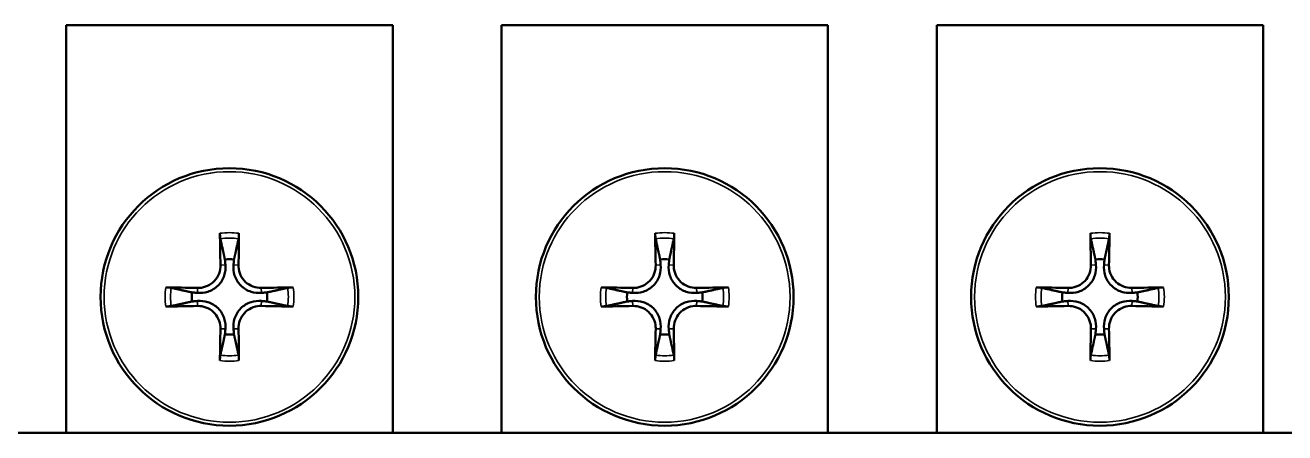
# Model space of a CAD drawing. Header units: millimetres. Extents: x 0 to 25230, y 0 to 17820.
# Drawn here: x 21521.9 to 21869.2, y 15104.5 to 15217 of the extents above; entities that cross this region are included whole.
import ezdxf

# ---------------------------------------------------------------- set-up
doc = ezdxf.new("R2010")
doc.units = ezdxf.units.MM
doc.header["$LTSCALE"] = 30
doc.layers.add('Видимые тонкие (ГОСТ)', color=7, linetype='Continuous', lineweight=35)
doc.layers.add('Видимый контур (ГОСТ)', color=7, linetype='Continuous', lineweight=50)

msp = doc.modelspace()

# ---------------------------------------------------------------- linework, layer by layer
at = {"layer": 'Видимые тонкие (ГОСТ)'}
for p, q in [((21575.7645, 15150.8154), (21577.136, 15150.8722)), ((21580.7421, 15150.8154), (21579.3706, 15150.8722)), ((21695.7645, 15150.8154), (21697.136, 15150.8722)), ((21700.7421, 15150.8154), (21699.3706, 15150.8722)), ((21815.7645, 15150.8154), (21817.136, 15150.8722)), ((21820.7421, 15150.8154), (21819.3706, 15150.8722)), ((21569.4741, 15144.525), (21569.4173, 15143.1535)), ((21587.0325, 15144.525), (21587.0893, 15143.1535)), ((21689.4741, 15144.525), (21689.4173, 15143.1535)), ((21707.0325, 15144.525), (21707.0893, 15143.1535)), ((21809.4741, 15144.525), (21809.4173, 15143.1535)), ((21827.0325, 15144.525), (21827.0893, 15143.1535)), ((21569.4741, 15139.5474), (21569.4173, 15140.9189)), ((21587.0325, 15139.5474), (21587.0893, 15140.9189)), ((21689.4741, 15139.5474), (21689.4173, 15140.9189)), ((21707.0325, 15139.5474), (21707.0893, 15140.9189)), ((21809.4741, 15139.5474), (21809.4173, 15140.9189)), ((21827.0325, 15139.5474), (21827.0893, 15140.9189)), ((21575.7645, 15133.257), (21577.136, 15133.2002)), ((21580.7421, 15133.257), (21579.3706, 15133.2002)), ((21695.7645, 15133.257), (21697.136, 15133.2002)), ((21700.7421, 15133.257), (21699.3706, 15133.2002)), ((21815.7645, 15133.257), (21817.136, 15133.2002)), ((21820.7421, 15133.257), (21819.3706, 15133.2002))]:
    msp.add_line(p, q, dxfattribs=at)
for centre in [(21578.2533, 15142.0362), (21698.2533, 15142.0362), (21818.2533, 15142.0362)]:
    msp.add_circle(centre, 34.57, dxfattribs=at)
for centre, radius, start, end in [((21578.2533, 15142.0362), 17.7496, 81.50596, 98.49404), ((21698.2533, 15142.0362), 17.7496, 81.50596, 98.49404), ((21818.2533, 15142.0362), 17.7496, 81.50596, 98.49404), ((21578.2533, 15142.0362), 16.2387, 81.1091, 98.8909), ((21698.2533, 15142.0362), 16.2387, 81.1091, 98.8909), ((21818.2533, 15142.0362), 16.2387, 81.1091, 98.8909), ((21578.2533, 15142.0362), 17.7496, 171.50596, 188.49404), ((21578.2533, 15142.0362), 16.2387, 171.1091, 188.8909), ((21578.2533, 15142.0362), 16.2387, 351.1091, 8.8909), ((21578.2533, 15142.0362), 17.7496, 351.50596, 8.49404), ((21698.2533, 15142.0362), 17.7496, 171.50596, 188.49404), ((21698.2533, 15142.0362), 16.2387, 171.1091, 188.8909), ((21698.2533, 15142.0362), 16.2387, 351.1091, 8.8909), ((21698.2533, 15142.0362), 17.7496, 351.50596, 8.49404), ((21818.2533, 15142.0362), 17.7496, 171.50596, 188.49404), ((21818.2533, 15142.0362), 16.2387, 171.1091, 188.8909), ((21818.2533, 15142.0362), 16.2387, 351.1091, 8.8909), ((21818.2533, 15142.0362), 17.7496, 351.50596, 8.49404), ((21578.2533, 15142.0362), 17.7496, 261.50596, 278.49404), ((21578.2533, 15142.0362), 16.2387, 261.1091, 278.8909), ((21698.2533, 15142.0362), 17.7496, 261.50596, 278.49404), ((21698.2533, 15142.0362), 16.2387, 261.1091, 278.8909), ((21818.2533, 15142.0362), 17.7496, 261.50596, 278.49404), ((21818.2533, 15142.0362), 16.2387, 261.1091, 278.8909)]:
    msp.add_arc(centre, radius, start, end, dxfattribs=at)
at = {"layer": 'Видимый контур (ГОСТ)'}
for p, q in [((21533.2533, 15217.0362), (21623.2533, 15217.0362)), ((21533.2533, 15104.5362), (21533.2533, 15217.0362)), ((21623.2533, 15217.0362), (21623.2533, 15104.5362)), ((21653.2533, 15217.0362), (21743.2533, 15217.0362)), ((21653.2533, 15104.5362), (21653.2533, 15217.0362)), ((21743.2533, 15217.0362), (21743.2533, 15104.5362)), ((21773.2533, 15217.0362), (21863.2533, 15217.0362)), ((21773.2533, 15104.5362), (21773.2533, 15217.0362)), ((21863.2533, 15217.0362), (21863.2533, 15104.5362)), ((21503.2533, 15104.5362), (21533.2533, 15104.5362)), ((21623.2533, 15104.5362), (21533.2533, 15104.5362)), ((21623.2533, 15104.5362), (21653.2533, 15104.5362)), ((21743.2533, 15104.5362), (21653.2533, 15104.5362)), ((21743.2533, 15104.5362), (21773.2533, 15104.5362)), ((21863.2533, 15104.5362), (21773.2533, 15104.5362)), ((21863.2533, 15104.5362), (21893.2533, 15104.5362))]:
    msp.add_line(p, q, dxfattribs=at)
for centre in [(21578.2533, 15142.0362), (21698.2533, 15142.0362), (21818.2533, 15142.0362)]:
    msp.add_circle(centre, 35.5283, dxfattribs=at)
for centre, start, end in [((21578.2533, 15142.0362), 83.106724, 96.893276), ((21698.2533, 15142.0362), 83.106724, 96.893276), ((21818.2533, 15142.0362), 83.106724, 96.893276), ((21578.2533, 15142.0362), 173.106724, 186.893276), ((21578.2533, 15142.0362), 353.106724, 6.893276), ((21698.2533, 15142.0362), 173.106724, 186.893276), ((21698.2533, 15142.0362), 353.106724, 6.893276), ((21818.2533, 15142.0362), 173.106724, 186.893276), ((21818.2533, 15142.0362), 353.106724, 6.893276), ((21578.2533, 15142.0362), 263.106724, 276.893276), ((21698.2533, 15142.0362), 263.106724, 276.893276), ((21818.2533, 15142.0362), 263.106724, 276.893276)]:
    msp.add_arc(centre, 10.4099, start, end, dxfattribs=at)
for centre, major_axis, start_param, end_param in [((21580.0759, 15142.1118), (1.9115, -46.1108), 4.31998359, 4.51888338), ((21576.4307, 15142.1118), (1.9115, 46.1108), 4.90589458, 5.10479437), ((21700.0759, 15142.1118), (1.9115, -46.1108), 4.31998359, 4.51888338), ((21696.4307, 15142.1118), (1.9115, 46.1108), 4.90589458, 5.10479437), ((21820.0759, 15142.1118), (1.9115, -46.1108), 4.31998359, 4.51888338), ((21816.4307, 15142.1118), (1.9115, 46.1108), 4.90589458, 5.10479437), ((21578.1778, 15140.2136), (-46.1108, 1.9115), 4.90589458, 5.10479437), ((21578.3289, 15140.2136), (-46.1108, -1.9115), 4.31998359, 4.51888338), ((21698.1778, 15140.2136), (-46.1108, 1.9115), 4.90589458, 5.10479437), ((21698.3289, 15140.2136), (-46.1108, -1.9115), 4.31998359, 4.51888338), ((21818.1778, 15140.2136), (-46.1108, 1.9115), 4.90589458, 5.10479437), ((21818.3289, 15140.2136), (-46.1108, -1.9115), 4.31998359, 4.51888338), ((21578.1778, 15143.8588), (46.1108, 1.9115), 4.31998359, 4.51888338), ((21578.3289, 15143.8588), (46.1108, -1.9115), 4.90589458, 5.10479437), ((21698.1778, 15143.8588), (46.1108, 1.9115), 4.31998359, 4.51888338), ((21698.3289, 15143.8588), (46.1108, -1.9115), 4.90589458, 5.10479437), ((21818.1778, 15143.8588), (46.1108, 1.9115), 4.31998359, 4.51888338), ((21818.3289, 15143.8588), (46.1108, -1.9115), 4.90589458, 5.10479437), ((21580.0759, 15141.9607), (-1.9115, -46.1108), 4.90589458, 5.10479437), ((21576.4307, 15141.9607), (-1.9115, 46.1108), 4.31998359, 4.51888338), ((21700.0759, 15141.9607), (-1.9115, -46.1108), 4.90589458, 5.10479437), ((21696.4307, 15141.9607), (-1.9115, 46.1108), 4.31998359, 4.51888338), ((21820.0759, 15141.9607), (-1.9115, -46.1108), 4.90589458, 5.10479437), ((21816.4307, 15141.9607), (-1.9115, 46.1108), 4.31998359, 4.51888338)]:
    msp.add_ellipse(centre, major_axis=major_axis, ratio=0.08715574, start_param=start_param, end_param=end_param, dxfattribs=at)
for points, knots in [([(21575.7436, 15158.0798), (21575.7315, 15158.1359), (21575.7184, 15158.215), (21575.6943, 15158.4006), (21575.6798, 15158.5453), (21575.6588, 15158.8148), (21575.6487, 15158.9872), (21575.6365, 15159.2805), (21575.6323, 15159.4533), (21575.6316, 15159.5898), (21575.6316, 15159.5905), (21575.6316, 15159.5912)], [0.0537677247, 0.0537677247, 0.0537677247, 0.0537677247, 0.0585238557, 0.0585238557, 0.0643561072, 0.0643561072, 0.0702242266, 0.0702242266, 0.0760973831, 0.0760973831, 0.0761265406, 0.0761265406, 0.0761265406, 0.0761265406]), ([(21580.875, 15159.5912), (21580.875, 15159.5905), (21580.875, 15159.5898), (21580.8743, 15159.4533), (21580.8701, 15159.2805), (21580.8579, 15158.9872), (21580.8478, 15158.8148), (21580.8268, 15158.5453), (21580.8123, 15158.4006), (21580.7882, 15158.215), (21580.7751, 15158.1359), (21580.7631, 15158.0798)], [0.0175968524, 0.0175968524, 0.0175968524, 0.0175968524, 0.0176260099, 0.0176260099, 0.0234991663, 0.0234991663, 0.0293672857, 0.0293672857, 0.0351995373, 0.0351995373, 0.0399556683, 0.0399556683, 0.0399556683, 0.0399556683]), ([(21695.7436, 15158.0798), (21695.7315, 15158.1359), (21695.7184, 15158.215), (21695.6943, 15158.4006), (21695.6798, 15158.5453), (21695.6588, 15158.8148), (21695.6487, 15158.9872), (21695.6365, 15159.2805), (21695.6323, 15159.4533), (21695.6316, 15159.5898), (21695.6316, 15159.5905), (21695.6316, 15159.5912)], [0.0537677247, 0.0537677247, 0.0537677247, 0.0537677247, 0.0585238557, 0.0585238557, 0.0643561072, 0.0643561072, 0.0702242266, 0.0702242266, 0.0760973831, 0.0760973831, 0.0761265406, 0.0761265406, 0.0761265406, 0.0761265406]), ([(21700.875, 15159.5912), (21700.875, 15159.5905), (21700.875, 15159.5898), (21700.8743, 15159.4533), (21700.8701, 15159.2805), (21700.8579, 15158.9872), (21700.8478, 15158.8148), (21700.8268, 15158.5453), (21700.8123, 15158.4006), (21700.7882, 15158.215), (21700.7751, 15158.1359), (21700.7631, 15158.0798)], [0.0175968524, 0.0175968524, 0.0175968524, 0.0175968524, 0.0176260099, 0.0176260099, 0.0234991663, 0.0234991663, 0.0293672857, 0.0293672857, 0.0351995373, 0.0351995373, 0.0399556683, 0.0399556683, 0.0399556683, 0.0399556683]), ([(21815.7436, 15158.0798), (21815.7315, 15158.1359), (21815.7184, 15158.215), (21815.6943, 15158.4006), (21815.6798, 15158.5453), (21815.6588, 15158.8148), (21815.6487, 15158.9872), (21815.6365, 15159.2805), (21815.6323, 15159.4533), (21815.6316, 15159.5898), (21815.6316, 15159.5905), (21815.6316, 15159.5912)], [0.0537677247, 0.0537677247, 0.0537677247, 0.0537677247, 0.0585238557, 0.0585238557, 0.0643561072, 0.0643561072, 0.0702242266, 0.0702242266, 0.0760973831, 0.0760973831, 0.0761265406, 0.0761265406, 0.0761265406, 0.0761265406]), ([(21820.875, 15159.5912), (21820.875, 15159.5905), (21820.875, 15159.5898), (21820.8743, 15159.4533), (21820.8701, 15159.2805), (21820.8579, 15158.9872), (21820.8478, 15158.8148), (21820.8268, 15158.5453), (21820.8123, 15158.4006), (21820.7882, 15158.215), (21820.7751, 15158.1359), (21820.7631, 15158.0798)], [0.0175968524, 0.0175968524, 0.0175968524, 0.0175968524, 0.0176260099, 0.0176260099, 0.0234991663, 0.0234991663, 0.0293672857, 0.0293672857, 0.0351995373, 0.0351995373, 0.0399556683, 0.0399556683, 0.0399556683, 0.0399556683]), ([(21577.136, 15150.8722), (21577.2188, 15149.9338), (21577.1193, 15148.9338), (21576.6552, 15147.4753), (21576.4326, 15146.9754), (21575.8685, 15146.0294), (21575.5266, 15145.5825), (21574.707, 15144.7629), (21574.2601, 15144.421), (21573.3141, 15143.8569), (21572.8143, 15143.6343), (21571.3557, 15143.1703), (21570.3557, 15143.0708), (21569.4173, 15143.1535)], [0.446186946, 0.446186946, 0.446186946, 0.446186946, 0.488401417, 0.488401417, 0.511582882, 0.511582882, 0.534764347, 0.534764347, 0.557945812, 0.557945812, 0.581127277, 0.581127277, 0.623341748, 0.623341748, 0.623341748, 0.623341748]), ([(21575.7645, 15150.8154), (21575.7827, 15150.0683), (21575.6574, 15149.2609), (21575.0931, 15147.7559), (21574.6539, 15147.0583), (21573.623, 15145.9416), (21572.9649, 15145.4489), (21571.5134, 15144.7661), (21570.7199, 15144.5758), (21569.8099, 15144.5238), (21569.6427, 15144.5209), (21569.4741, 15144.525)], [0, 0, 0, 0, 0.030457985, 0.030457985, 0.06091597, 0.06091597, 0.091255302, 0.091255302, 0.121594635, 0.121594635, 0.12829742, 0.12829742, 0.12829742, 0.12829742]), ([(21587.0893, 15143.1535), (21586.1509, 15143.0708), (21585.1509, 15143.1703), (21583.6924, 15143.6343), (21583.1925, 15143.8569), (21582.2465, 15144.421), (21581.7996, 15144.7629), (21580.98, 15145.5825), (21580.6381, 15146.0294), (21580.074, 15146.9754), (21579.8514, 15147.4753), (21579.3874, 15148.9338), (21579.2879, 15149.9338), (21579.3706, 15150.8722)], [0.446186946, 0.446186946, 0.446186946, 0.446186946, 0.488401417, 0.488401417, 0.511582882, 0.511582882, 0.534764347, 0.534764347, 0.557945812, 0.557945812, 0.581127277, 0.581127277, 0.623341748, 0.623341748, 0.623341748, 0.623341748]), ([(21587.0325, 15144.525), (21586.2854, 15144.5068), (21585.478, 15144.6321), (21583.973, 15145.1965), (21583.2754, 15145.6356), (21582.1587, 15146.6666), (21581.666, 15147.3246), (21580.9832, 15148.7761), (21580.7929, 15149.5696), (21580.7409, 15150.4796), (21580.738, 15150.6468), (21580.7421, 15150.8154)], [0, 0, 0, 0, 0.030457985, 0.030457985, 0.06091597, 0.06091597, 0.091255302, 0.091255302, 0.121594635, 0.121594635, 0.12829742, 0.12829742, 0.12829742, 0.12829742]), ([(21697.136, 15150.8722), (21697.2188, 15149.9338), (21697.1193, 15148.9338), (21696.6552, 15147.4753), (21696.4326, 15146.9754), (21695.8685, 15146.0294), (21695.5266, 15145.5825), (21694.707, 15144.7629), (21694.2601, 15144.421), (21693.3141, 15143.8569), (21692.8143, 15143.6343), (21691.3557, 15143.1703), (21690.3557, 15143.0708), (21689.4173, 15143.1535)], [0.446186946, 0.446186946, 0.446186946, 0.446186946, 0.488401417, 0.488401417, 0.511582882, 0.511582882, 0.534764347, 0.534764347, 0.557945812, 0.557945812, 0.581127277, 0.581127277, 0.623341748, 0.623341748, 0.623341748, 0.623341748]), ([(21695.7645, 15150.8154), (21695.7827, 15150.0683), (21695.6574, 15149.2609), (21695.0931, 15147.7559), (21694.6539, 15147.0583), (21693.623, 15145.9416), (21692.9649, 15145.4489), (21691.5134, 15144.7661), (21690.7199, 15144.5758), (21689.8099, 15144.5238), (21689.6427, 15144.5209), (21689.4741, 15144.525)], [0, 0, 0, 0, 0.030457985, 0.030457985, 0.06091597, 0.06091597, 0.091255302, 0.091255302, 0.121594635, 0.121594635, 0.12829742, 0.12829742, 0.12829742, 0.12829742]), ([(21707.0893, 15143.1535), (21706.1509, 15143.0708), (21705.1509, 15143.1703), (21703.6924, 15143.6343), (21703.1925, 15143.8569), (21702.2465, 15144.421), (21701.7996, 15144.7629), (21700.98, 15145.5825), (21700.6381, 15146.0294), (21700.074, 15146.9754), (21699.8514, 15147.4753), (21699.3874, 15148.9338), (21699.2879, 15149.9338), (21699.3706, 15150.8722)], [0.446186946, 0.446186946, 0.446186946, 0.446186946, 0.488401417, 0.488401417, 0.511582882, 0.511582882, 0.534764347, 0.534764347, 0.557945812, 0.557945812, 0.581127277, 0.581127277, 0.623341748, 0.623341748, 0.623341748, 0.623341748]), ([(21707.0325, 15144.525), (21706.2854, 15144.5068), (21705.478, 15144.6321), (21703.973, 15145.1965), (21703.2754, 15145.6356), (21702.1587, 15146.6666), (21701.666, 15147.3246), (21700.9832, 15148.7761), (21700.7929, 15149.5696), (21700.7409, 15150.4796), (21700.738, 15150.6468), (21700.7421, 15150.8154)], [0, 0, 0, 0, 0.030457985, 0.030457985, 0.06091597, 0.06091597, 0.091255302, 0.091255302, 0.121594635, 0.121594635, 0.12829742, 0.12829742, 0.12829742, 0.12829742]), ([(21817.136, 15150.8722), (21817.2188, 15149.9338), (21817.1193, 15148.9338), (21816.6552, 15147.4753), (21816.4326, 15146.9754), (21815.8685, 15146.0294), (21815.5266, 15145.5825), (21814.707, 15144.7629), (21814.2601, 15144.421), (21813.3141, 15143.8569), (21812.8143, 15143.6343), (21811.3557, 15143.1703), (21810.3557, 15143.0708), (21809.4173, 15143.1535)], [0.446186946, 0.446186946, 0.446186946, 0.446186946, 0.488401417, 0.488401417, 0.511582882, 0.511582882, 0.534764347, 0.534764347, 0.557945812, 0.557945812, 0.581127277, 0.581127277, 0.623341748, 0.623341748, 0.623341748, 0.623341748]), ([(21815.7645, 15150.8154), (21815.7827, 15150.0683), (21815.6574, 15149.2609), (21815.0931, 15147.7559), (21814.6539, 15147.0583), (21813.623, 15145.9416), (21812.9649, 15145.4489), (21811.5134, 15144.7661), (21810.7199, 15144.5758), (21809.8099, 15144.5238), (21809.6427, 15144.5209), (21809.4741, 15144.525)], [0, 0, 0, 0, 0.030457985, 0.030457985, 0.06091597, 0.06091597, 0.091255302, 0.091255302, 0.121594635, 0.121594635, 0.12829742, 0.12829742, 0.12829742, 0.12829742]), ([(21827.0893, 15143.1535), (21826.1509, 15143.0708), (21825.1509, 15143.1703), (21823.6924, 15143.6343), (21823.1925, 15143.8569), (21822.2465, 15144.421), (21821.7996, 15144.7629), (21820.98, 15145.5825), (21820.6381, 15146.0294), (21820.074, 15146.9754), (21819.8514, 15147.4753), (21819.3874, 15148.9338), (21819.2879, 15149.9338), (21819.3706, 15150.8722)], [0.446186946, 0.446186946, 0.446186946, 0.446186946, 0.488401417, 0.488401417, 0.511582882, 0.511582882, 0.534764347, 0.534764347, 0.557945812, 0.557945812, 0.581127277, 0.581127277, 0.623341748, 0.623341748, 0.623341748, 0.623341748]), ([(21827.0325, 15144.525), (21826.2854, 15144.5068), (21825.478, 15144.6321), (21823.973, 15145.1965), (21823.2754, 15145.6356), (21822.1587, 15146.6666), (21821.666, 15147.3246), (21820.9832, 15148.7761), (21820.7929, 15149.5696), (21820.7409, 15150.4796), (21820.738, 15150.6468), (21820.7421, 15150.8154)], [0, 0, 0, 0, 0.030457985, 0.030457985, 0.06091597, 0.06091597, 0.091255302, 0.091255302, 0.121594635, 0.121594635, 0.12829742, 0.12829742, 0.12829742, 0.12829742]), ([(21560.6984, 15144.6579), (21560.699, 15144.6579), (21560.6997, 15144.6579), (21560.8362, 15144.6572), (21561.009, 15144.653), (21561.3023, 15144.6408), (21561.4747, 15144.6307), (21561.7442, 15144.6097), (21561.889, 15144.5952), (21562.0745, 15144.5711), (21562.1536, 15144.558), (21562.2097, 15144.546)], [0.0175968524, 0.0175968524, 0.0175968524, 0.0175968524, 0.0176260099, 0.0176260099, 0.0234991663, 0.0234991663, 0.0293672857, 0.0293672857, 0.0351995373, 0.0351995373, 0.0399556683, 0.0399556683, 0.0399556683, 0.0399556683]), ([(21594.2969, 15144.546), (21594.353, 15144.558), (21594.4321, 15144.5711), (21594.6176, 15144.5952), (21594.7624, 15144.6097), (21595.0319, 15144.6307), (21595.2043, 15144.6408), (21595.4976, 15144.653), (21595.6704, 15144.6572), (21595.8069, 15144.6579), (21595.8076, 15144.6579), (21595.8083, 15144.6579)], [0.0537677247, 0.0537677247, 0.0537677247, 0.0537677247, 0.0585238557, 0.0585238557, 0.0643561072, 0.0643561072, 0.0702242266, 0.0702242266, 0.0760973831, 0.0760973831, 0.0761265406, 0.0761265406, 0.0761265406, 0.0761265406]), ([(21680.6984, 15144.6579), (21680.699, 15144.6579), (21680.6997, 15144.6579), (21680.8362, 15144.6572), (21681.009, 15144.653), (21681.3023, 15144.6408), (21681.4747, 15144.6307), (21681.7442, 15144.6097), (21681.889, 15144.5952), (21682.0745, 15144.5711), (21682.1536, 15144.558), (21682.2097, 15144.546)], [0.0175968524, 0.0175968524, 0.0175968524, 0.0175968524, 0.0176260099, 0.0176260099, 0.0234991663, 0.0234991663, 0.0293672857, 0.0293672857, 0.0351995373, 0.0351995373, 0.0399556683, 0.0399556683, 0.0399556683, 0.0399556683]), ([(21714.2969, 15144.546), (21714.353, 15144.558), (21714.4321, 15144.5711), (21714.6176, 15144.5952), (21714.7624, 15144.6097), (21715.0319, 15144.6307), (21715.2043, 15144.6408), (21715.4976, 15144.653), (21715.6704, 15144.6572), (21715.8069, 15144.6579), (21715.8076, 15144.6579), (21715.8083, 15144.6579)], [0.0537677247, 0.0537677247, 0.0537677247, 0.0537677247, 0.0585238557, 0.0585238557, 0.0643561072, 0.0643561072, 0.0702242266, 0.0702242266, 0.0760973831, 0.0760973831, 0.0761265406, 0.0761265406, 0.0761265406, 0.0761265406]), ([(21800.6984, 15144.6579), (21800.699, 15144.6579), (21800.6997, 15144.6579), (21800.8362, 15144.6572), (21801.009, 15144.653), (21801.3023, 15144.6408), (21801.4747, 15144.6307), (21801.7442, 15144.6097), (21801.889, 15144.5952), (21802.0745, 15144.5711), (21802.1536, 15144.558), (21802.2097, 15144.546)], [0.0175968524, 0.0175968524, 0.0175968524, 0.0175968524, 0.0176260099, 0.0176260099, 0.0234991663, 0.0234991663, 0.0293672857, 0.0293672857, 0.0351995373, 0.0351995373, 0.0399556683, 0.0399556683, 0.0399556683, 0.0399556683]), ([(21834.2969, 15144.546), (21834.353, 15144.558), (21834.4321, 15144.5711), (21834.6176, 15144.5952), (21834.7624, 15144.6097), (21835.0319, 15144.6307), (21835.2043, 15144.6408), (21835.4976, 15144.653), (21835.6704, 15144.6572), (21835.8069, 15144.6579), (21835.8076, 15144.6579), (21835.8083, 15144.6579)], [0.0537677247, 0.0537677247, 0.0537677247, 0.0537677247, 0.0585238557, 0.0585238557, 0.0643561072, 0.0643561072, 0.0702242266, 0.0702242266, 0.0760973831, 0.0760973831, 0.0761265406, 0.0761265406, 0.0761265406, 0.0761265406]), ([(21562.2097, 15139.5265), (21562.1536, 15139.5144), (21562.0745, 15139.5013), (21561.889, 15139.4772), (21561.7442, 15139.4627), (21561.4747, 15139.4417), (21561.3023, 15139.4316), (21561.009, 15139.4194), (21560.8362, 15139.4152), (21560.6997, 15139.4145), (21560.699, 15139.4145), (21560.6984, 15139.4145)], [0.0537677247, 0.0537677247, 0.0537677247, 0.0537677247, 0.0585238557, 0.0585238557, 0.0643561072, 0.0643561072, 0.0702242266, 0.0702242266, 0.0760973831, 0.0760973831, 0.0761265406, 0.0761265406, 0.0761265406, 0.0761265406]), ([(21569.4173, 15140.9189), (21570.3557, 15141.0017), (21571.3557, 15140.9022), (21572.8143, 15140.4381), (21573.3141, 15140.2155), (21574.2601, 15139.6514), (21574.707, 15139.3095), (21575.5266, 15138.4899), (21575.8685, 15138.043), (21576.4326, 15137.097), (21576.6552, 15136.5972), (21577.1193, 15135.1386), (21577.2188, 15134.1386), (21577.136, 15133.2002)], [0.446186946, 0.446186946, 0.446186946, 0.446186946, 0.488401417, 0.488401417, 0.511582882, 0.511582882, 0.534764347, 0.534764347, 0.557945812, 0.557945812, 0.581127277, 0.581127277, 0.623341748, 0.623341748, 0.623341748, 0.623341748]), ([(21569.4741, 15139.5474), (21570.2212, 15139.5656), (21571.0287, 15139.4403), (21572.5337, 15138.876), (21573.2312, 15138.4368), (21574.3479, 15137.4059), (21574.8406, 15136.7478), (21575.5234, 15135.2963), (21575.7137, 15134.5029), (21575.7657, 15133.5928), (21575.7686, 15133.4256), (21575.7645, 15133.257)], [0, 0, 0, 0, 0.030457985, 0.030457985, 0.06091597, 0.06091597, 0.091255302, 0.091255302, 0.121594635, 0.121594635, 0.12829742, 0.12829742, 0.12829742, 0.12829742]), ([(21579.3706, 15133.2002), (21579.2879, 15134.1386), (21579.3874, 15135.1386), (21579.8514, 15136.5972), (21580.074, 15137.097), (21580.6381, 15138.043), (21580.98, 15138.4899), (21581.7996, 15139.3095), (21582.2465, 15139.6514), (21583.1925, 15140.2155), (21583.6924, 15140.4381), (21585.1509, 15140.9022), (21586.1509, 15141.0017), (21587.0893, 15140.9189)], [0.446186946, 0.446186946, 0.446186946, 0.446186946, 0.488401417, 0.488401417, 0.511582882, 0.511582882, 0.534764347, 0.534764347, 0.557945812, 0.557945812, 0.581127277, 0.581127277, 0.623341748, 0.623341748, 0.623341748, 0.623341748]), ([(21580.7421, 15133.257), (21580.7239, 15134.0041), (21580.8492, 15134.8116), (21581.4136, 15136.3166), (21581.8527, 15137.0141), (21582.8837, 15138.1308), (21583.5417, 15138.6235), (21584.9932, 15139.3063), (21585.7867, 15139.4966), (21586.6967, 15139.5486), (21586.8639, 15139.5515), (21587.0325, 15139.5474)], [0, 0, 0, 0, 0.030457985, 0.030457985, 0.06091597, 0.06091597, 0.091255302, 0.091255302, 0.121594635, 0.121594635, 0.12829742, 0.12829742, 0.12829742, 0.12829742]), ([(21595.8083, 15139.4145), (21595.8076, 15139.4145), (21595.8069, 15139.4145), (21595.6704, 15139.4152), (21595.4976, 15139.4194), (21595.2043, 15139.4316), (21595.0319, 15139.4417), (21594.7624, 15139.4627), (21594.6176, 15139.4772), (21594.4321, 15139.5013), (21594.353, 15139.5144), (21594.2969, 15139.5265)], [0.0175968524, 0.0175968524, 0.0175968524, 0.0175968524, 0.0176260099, 0.0176260099, 0.0234991663, 0.0234991663, 0.0293672857, 0.0293672857, 0.0351995373, 0.0351995373, 0.0399556683, 0.0399556683, 0.0399556683, 0.0399556683]), ([(21682.2097, 15139.5265), (21682.1536, 15139.5144), (21682.0745, 15139.5013), (21681.889, 15139.4772), (21681.7442, 15139.4627), (21681.4747, 15139.4417), (21681.3023, 15139.4316), (21681.009, 15139.4194), (21680.8362, 15139.4152), (21680.6997, 15139.4145), (21680.699, 15139.4145), (21680.6984, 15139.4145)], [0.0537677247, 0.0537677247, 0.0537677247, 0.0537677247, 0.0585238557, 0.0585238557, 0.0643561072, 0.0643561072, 0.0702242266, 0.0702242266, 0.0760973831, 0.0760973831, 0.0761265406, 0.0761265406, 0.0761265406, 0.0761265406]), ([(21689.4173, 15140.9189), (21690.3557, 15141.0017), (21691.3557, 15140.9022), (21692.8143, 15140.4381), (21693.3141, 15140.2155), (21694.2601, 15139.6514), (21694.707, 15139.3095), (21695.5266, 15138.4899), (21695.8685, 15138.043), (21696.4326, 15137.097), (21696.6552, 15136.5972), (21697.1193, 15135.1386), (21697.2188, 15134.1386), (21697.136, 15133.2002)], [0.446186946, 0.446186946, 0.446186946, 0.446186946, 0.488401417, 0.488401417, 0.511582882, 0.511582882, 0.534764347, 0.534764347, 0.557945812, 0.557945812, 0.581127277, 0.581127277, 0.623341748, 0.623341748, 0.623341748, 0.623341748]), ([(21689.4741, 15139.5474), (21690.2212, 15139.5656), (21691.0287, 15139.4403), (21692.5337, 15138.876), (21693.2312, 15138.4368), (21694.3479, 15137.4059), (21694.8406, 15136.7478), (21695.5234, 15135.2963), (21695.7137, 15134.5029), (21695.7657, 15133.5928), (21695.7686, 15133.4256), (21695.7645, 15133.257)], [0, 0, 0, 0, 0.030457985, 0.030457985, 0.06091597, 0.06091597, 0.091255302, 0.091255302, 0.121594635, 0.121594635, 0.12829742, 0.12829742, 0.12829742, 0.12829742]), ([(21699.3706, 15133.2002), (21699.2879, 15134.1386), (21699.3874, 15135.1386), (21699.8514, 15136.5972), (21700.074, 15137.097), (21700.6381, 15138.043), (21700.98, 15138.4899), (21701.7996, 15139.3095), (21702.2465, 15139.6514), (21703.1925, 15140.2155), (21703.6924, 15140.4381), (21705.1509, 15140.9022), (21706.1509, 15141.0017), (21707.0893, 15140.9189)], [0.446186946, 0.446186946, 0.446186946, 0.446186946, 0.488401417, 0.488401417, 0.511582882, 0.511582882, 0.534764347, 0.534764347, 0.557945812, 0.557945812, 0.581127277, 0.581127277, 0.623341748, 0.623341748, 0.623341748, 0.623341748]), ([(21700.7421, 15133.257), (21700.7239, 15134.0041), (21700.8492, 15134.8116), (21701.4136, 15136.3166), (21701.8527, 15137.0141), (21702.8837, 15138.1308), (21703.5417, 15138.6235), (21704.9932, 15139.3063), (21705.7867, 15139.4966), (21706.6967, 15139.5486), (21706.8639, 15139.5515), (21707.0325, 15139.5474)], [0, 0, 0, 0, 0.030457985, 0.030457985, 0.06091597, 0.06091597, 0.091255302, 0.091255302, 0.121594635, 0.121594635, 0.12829742, 0.12829742, 0.12829742, 0.12829742]), ([(21715.8083, 15139.4145), (21715.8076, 15139.4145), (21715.8069, 15139.4145), (21715.6704, 15139.4152), (21715.4976, 15139.4194), (21715.2043, 15139.4316), (21715.0319, 15139.4417), (21714.7624, 15139.4627), (21714.6176, 15139.4772), (21714.4321, 15139.5013), (21714.353, 15139.5144), (21714.2969, 15139.5265)], [0.0175968524, 0.0175968524, 0.0175968524, 0.0175968524, 0.0176260099, 0.0176260099, 0.0234991663, 0.0234991663, 0.0293672857, 0.0293672857, 0.0351995373, 0.0351995373, 0.0399556683, 0.0399556683, 0.0399556683, 0.0399556683]), ([(21802.2097, 15139.5265), (21802.1536, 15139.5144), (21802.0745, 15139.5013), (21801.889, 15139.4772), (21801.7442, 15139.4627), (21801.4747, 15139.4417), (21801.3023, 15139.4316), (21801.009, 15139.4194), (21800.8362, 15139.4152), (21800.6997, 15139.4145), (21800.699, 15139.4145), (21800.6984, 15139.4145)], [0.0537677247, 0.0537677247, 0.0537677247, 0.0537677247, 0.0585238557, 0.0585238557, 0.0643561072, 0.0643561072, 0.0702242266, 0.0702242266, 0.0760973831, 0.0760973831, 0.0761265406, 0.0761265406, 0.0761265406, 0.0761265406]), ([(21809.4173, 15140.9189), (21810.3557, 15141.0017), (21811.3557, 15140.9022), (21812.8143, 15140.4381), (21813.3141, 15140.2155), (21814.2601, 15139.6514), (21814.707, 15139.3095), (21815.5266, 15138.4899), (21815.8685, 15138.043), (21816.4326, 15137.097), (21816.6552, 15136.5972), (21817.1193, 15135.1386), (21817.2188, 15134.1386), (21817.136, 15133.2002)], [0.446186946, 0.446186946, 0.446186946, 0.446186946, 0.488401417, 0.488401417, 0.511582882, 0.511582882, 0.534764347, 0.534764347, 0.557945812, 0.557945812, 0.581127277, 0.581127277, 0.623341748, 0.623341748, 0.623341748, 0.623341748]), ([(21809.4741, 15139.5474), (21810.2212, 15139.5656), (21811.0287, 15139.4403), (21812.5337, 15138.876), (21813.2312, 15138.4368), (21814.3479, 15137.4059), (21814.8406, 15136.7478), (21815.5234, 15135.2963), (21815.7137, 15134.5029), (21815.7657, 15133.5928), (21815.7686, 15133.4256), (21815.7645, 15133.257)], [0, 0, 0, 0, 0.030457985, 0.030457985, 0.06091597, 0.06091597, 0.091255302, 0.091255302, 0.121594635, 0.121594635, 0.12829742, 0.12829742, 0.12829742, 0.12829742]), ([(21819.3706, 15133.2002), (21819.2879, 15134.1386), (21819.3874, 15135.1386), (21819.8514, 15136.5972), (21820.074, 15137.097), (21820.6381, 15138.043), (21820.98, 15138.4899), (21821.7996, 15139.3095), (21822.2465, 15139.6514), (21823.1925, 15140.2155), (21823.6924, 15140.4381), (21825.1509, 15140.9022), (21826.1509, 15141.0017), (21827.0893, 15140.9189)], [0.446186946, 0.446186946, 0.446186946, 0.446186946, 0.488401417, 0.488401417, 0.511582882, 0.511582882, 0.534764347, 0.534764347, 0.557945812, 0.557945812, 0.581127277, 0.581127277, 0.623341748, 0.623341748, 0.623341748, 0.623341748]), ([(21820.7421, 15133.257), (21820.7239, 15134.0041), (21820.8492, 15134.8116), (21821.4136, 15136.3166), (21821.8527, 15137.0141), (21822.8837, 15138.1308), (21823.5417, 15138.6235), (21824.9932, 15139.3063), (21825.7867, 15139.4966), (21826.6967, 15139.5486), (21826.8639, 15139.5515), (21827.0325, 15139.5474)], [0, 0, 0, 0, 0.030457985, 0.030457985, 0.06091597, 0.06091597, 0.091255302, 0.091255302, 0.121594635, 0.121594635, 0.12829742, 0.12829742, 0.12829742, 0.12829742]), ([(21835.8083, 15139.4145), (21835.8076, 15139.4145), (21835.8069, 15139.4145), (21835.6704, 15139.4152), (21835.4976, 15139.4194), (21835.2043, 15139.4316), (21835.0319, 15139.4417), (21834.7624, 15139.4627), (21834.6176, 15139.4772), (21834.4321, 15139.5013), (21834.353, 15139.5144), (21834.2969, 15139.5265)], [0.0175968524, 0.0175968524, 0.0175968524, 0.0175968524, 0.0176260099, 0.0176260099, 0.0234991663, 0.0234991663, 0.0293672857, 0.0293672857, 0.0351995373, 0.0351995373, 0.0399556683, 0.0399556683, 0.0399556683, 0.0399556683]), ([(21575.6316, 15124.4813), (21575.6316, 15124.4819), (21575.6316, 15124.4826), (21575.6323, 15124.6191), (21575.6365, 15124.7919), (21575.6487, 15125.0852), (21575.6588, 15125.2576), (21575.6798, 15125.5271), (21575.6943, 15125.6719), (21575.7184, 15125.8574), (21575.7315, 15125.9365), (21575.7436, 15125.9926)], [0.0175968524, 0.0175968524, 0.0175968524, 0.0175968524, 0.0176260099, 0.0176260099, 0.0234991663, 0.0234991663, 0.0293672857, 0.0293672857, 0.0351995373, 0.0351995373, 0.0399556683, 0.0399556683, 0.0399556683, 0.0399556683]), ([(21580.7631, 15125.9926), (21580.7751, 15125.9365), (21580.7882, 15125.8574), (21580.8123, 15125.6719), (21580.8268, 15125.5271), (21580.8478, 15125.2576), (21580.8579, 15125.0852), (21580.8701, 15124.7919), (21580.8743, 15124.6191), (21580.875, 15124.4826), (21580.875, 15124.4819), (21580.875, 15124.4813)], [0.0537677247, 0.0537677247, 0.0537677247, 0.0537677247, 0.0585238557, 0.0585238557, 0.0643561072, 0.0643561072, 0.0702242266, 0.0702242266, 0.0760973831, 0.0760973831, 0.0761265406, 0.0761265406, 0.0761265406, 0.0761265406]), ([(21695.6316, 15124.4813), (21695.6316, 15124.4819), (21695.6316, 15124.4826), (21695.6323, 15124.6191), (21695.6365, 15124.7919), (21695.6487, 15125.0852), (21695.6588, 15125.2576), (21695.6798, 15125.5271), (21695.6943, 15125.6719), (21695.7184, 15125.8574), (21695.7315, 15125.9365), (21695.7436, 15125.9926)], [0.0175968524, 0.0175968524, 0.0175968524, 0.0175968524, 0.0176260099, 0.0176260099, 0.0234991663, 0.0234991663, 0.0293672857, 0.0293672857, 0.0351995373, 0.0351995373, 0.0399556683, 0.0399556683, 0.0399556683, 0.0399556683]), ([(21700.7631, 15125.9926), (21700.7751, 15125.9365), (21700.7882, 15125.8574), (21700.8123, 15125.6719), (21700.8268, 15125.5271), (21700.8478, 15125.2576), (21700.8579, 15125.0852), (21700.8701, 15124.7919), (21700.8743, 15124.6191), (21700.875, 15124.4826), (21700.875, 15124.4819), (21700.875, 15124.4813)], [0.0537677247, 0.0537677247, 0.0537677247, 0.0537677247, 0.0585238557, 0.0585238557, 0.0643561072, 0.0643561072, 0.0702242266, 0.0702242266, 0.0760973831, 0.0760973831, 0.0761265406, 0.0761265406, 0.0761265406, 0.0761265406]), ([(21815.6316, 15124.4813), (21815.6316, 15124.4819), (21815.6316, 15124.4826), (21815.6323, 15124.6191), (21815.6365, 15124.7919), (21815.6487, 15125.0852), (21815.6588, 15125.2576), (21815.6798, 15125.5271), (21815.6943, 15125.6719), (21815.7184, 15125.8574), (21815.7315, 15125.9365), (21815.7436, 15125.9926)], [0.0175968524, 0.0175968524, 0.0175968524, 0.0175968524, 0.0176260099, 0.0176260099, 0.0234991663, 0.0234991663, 0.0293672857, 0.0293672857, 0.0351995373, 0.0351995373, 0.0399556683, 0.0399556683, 0.0399556683, 0.0399556683]), ([(21820.7631, 15125.9926), (21820.7751, 15125.9365), (21820.7882, 15125.8574), (21820.8123, 15125.6719), (21820.8268, 15125.5271), (21820.8478, 15125.2576), (21820.8579, 15125.0852), (21820.8701, 15124.7919), (21820.8743, 15124.6191), (21820.875, 15124.4826), (21820.875, 15124.4819), (21820.875, 15124.4813)], [0.0537677247, 0.0537677247, 0.0537677247, 0.0537677247, 0.0585238557, 0.0585238557, 0.0643561072, 0.0643561072, 0.0702242266, 0.0702242266, 0.0760973831, 0.0760973831, 0.0761265406, 0.0761265406, 0.0761265406, 0.0761265406])]:
    msp.add_open_spline(points, degree=3, knots=knots, dxfattribs=at)
for points, weights in [([(21575.7436, 15158.0798), (21576.5104, 15154.6095), (21577.0039, 15152.3709)], [1.00320831443, 1.02592339275, 1]), ([(21579.5027, 15152.3709), (21579.9962, 15154.6095), (21580.7631, 15158.0798)], [1, 1.02592339271, 1.00320831442]), ([(21695.7436, 15158.0798), (21696.5104, 15154.6095), (21697.0039, 15152.3709)], [1.00320831443, 1.02592339275, 1]), ([(21699.5027, 15152.3709), (21699.9962, 15154.6095), (21700.7631, 15158.0798)], [1, 1.02592339271, 1.00320831442]), ([(21815.7436, 15158.0798), (21816.5104, 15154.6095), (21817.0039, 15152.3709)], [1.00320831443, 1.02592339275, 1]), ([(21819.5027, 15152.3709), (21819.9962, 15154.6095), (21820.7631, 15158.0798)], [1, 1.02592339271, 1.00320831442]), ([(21577.0039, 15152.3709), (21577.0751, 15151.5632), (21577.136, 15150.8722)], [1, 1.08169453893, 1.16294215246]), ([(21579.3706, 15150.8722), (21579.4315, 15151.5632), (21579.5027, 15152.3709)], [1.16294215246, 1.08169453893, 1]), ([(21697.0039, 15152.3709), (21697.0751, 15151.5632), (21697.136, 15150.8722)], [1, 1.08169453893, 1.16294215246]), ([(21699.3706, 15150.8722), (21699.4315, 15151.5632), (21699.5027, 15152.3709)], [1.16294215246, 1.08169453893, 1]), ([(21817.0039, 15152.3709), (21817.0751, 15151.5632), (21817.136, 15150.8722)], [1, 1.08169453893, 1.16294215246]), ([(21819.3706, 15150.8722), (21819.4315, 15151.5632), (21819.5027, 15152.3709)], [1.16294215246, 1.08169453893, 1]), ([(21567.9186, 15143.2856), (21565.68, 15143.7791), (21562.2097, 15144.546)], [1, 1.02592339268, 1.00320831442]), ([(21569.4173, 15143.1535), (21568.7264, 15143.2144), (21567.9186, 15143.2856)], [1.16294215246, 1.08169453893, 1]), ([(21588.588, 15143.2856), (21587.7803, 15143.2144), (21587.0893, 15143.1535)], [1, 1.08169453893, 1.16294215246]), ([(21594.2969, 15144.546), (21590.8266, 15143.7791), (21588.588, 15143.2856)], [1.00320831443, 1.02592339275, 1]), ([(21687.9186, 15143.2856), (21685.68, 15143.7791), (21682.2097, 15144.546)], [1, 1.02592339268, 1.00320831442]), ([(21689.4173, 15143.1535), (21688.7264, 15143.2144), (21687.9186, 15143.2856)], [1.16294215246, 1.08169453893, 1]), ([(21708.588, 15143.2856), (21707.7803, 15143.2144), (21707.0893, 15143.1535)], [1, 1.08169453893, 1.16294215246]), ([(21714.2969, 15144.546), (21710.8266, 15143.7791), (21708.588, 15143.2856)], [1.00320831443, 1.02592339275, 1]), ([(21807.9186, 15143.2856), (21805.68, 15143.7791), (21802.2097, 15144.546)], [1, 1.02592339268, 1.00320831442]), ([(21809.4173, 15143.1535), (21808.7264, 15143.2144), (21807.9186, 15143.2856)], [1.16294215246, 1.08169453893, 1]), ([(21828.588, 15143.2856), (21827.7803, 15143.2144), (21827.0893, 15143.1535)], [1, 1.08169453893, 1.16294215246]), ([(21834.2969, 15144.546), (21830.8266, 15143.7791), (21828.588, 15143.2856)], [1.00320831443, 1.02592339275, 1]), ([(21562.2097, 15139.5265), (21565.68, 15140.2933), (21567.9186, 15140.7868)], [1.00320831443, 1.02592339275, 1]), ([(21567.9186, 15140.7868), (21568.7264, 15140.858), (21569.4173, 15140.9189)], [1, 1.08169453893, 1.16294215246]), ([(21587.0893, 15140.9189), (21587.7803, 15140.858), (21588.588, 15140.7868)], [1.16294215246, 1.08169453893, 1]), ([(21588.588, 15140.7868), (21590.8266, 15140.2933), (21594.2969, 15139.5265)], [1, 1.02592339268, 1.00320831442]), ([(21682.2097, 15139.5265), (21685.68, 15140.2933), (21687.9186, 15140.7868)], [1.00320831443, 1.02592339275, 1]), ([(21687.9186, 15140.7868), (21688.7264, 15140.858), (21689.4173, 15140.9189)], [1, 1.08169453893, 1.16294215246]), ([(21707.0893, 15140.9189), (21707.7803, 15140.858), (21708.588, 15140.7868)], [1.16294215246, 1.08169453893, 1]), ([(21708.588, 15140.7868), (21710.8266, 15140.2933), (21714.2969, 15139.5265)], [1, 1.02592339268, 1.00320831442]), ([(21802.2097, 15139.5265), (21805.68, 15140.2933), (21807.9186, 15140.7868)], [1.00320831443, 1.02592339275, 1]), ([(21807.9186, 15140.7868), (21808.7264, 15140.858), (21809.4173, 15140.9189)], [1, 1.08169453893, 1.16294215246]), ([(21827.0893, 15140.9189), (21827.7803, 15140.858), (21828.588, 15140.7868)], [1.16294215246, 1.08169453893, 1]), ([(21828.588, 15140.7868), (21830.8266, 15140.2933), (21834.2969, 15139.5265)], [1, 1.02592339268, 1.00320831442]), ([(21577.0039, 15131.7015), (21576.5104, 15129.4629), (21575.7436, 15125.9926)], [1, 1.02592339275, 1.00320831443]), ([(21577.136, 15133.2002), (21577.0751, 15132.5093), (21577.0039, 15131.7015)], [1.16294215246, 1.08169453893, 1]), ([(21579.5027, 15131.7015), (21579.4315, 15132.5093), (21579.3706, 15133.2002)], [1, 1.08169453893, 1.16294215246]), ([(21580.7631, 15125.9926), (21579.9962, 15129.4629), (21579.5027, 15131.7015)], [1.00320831444, 1.02592339282, 1]), ([(21697.0039, 15131.7015), (21696.5104, 15129.4629), (21695.7436, 15125.9926)], [1, 1.02592339275, 1.00320831443]), ([(21697.136, 15133.2002), (21697.0751, 15132.5093), (21697.0039, 15131.7015)], [1.16294215246, 1.08169453893, 1]), ([(21699.5027, 15131.7015), (21699.4315, 15132.5093), (21699.3706, 15133.2002)], [1, 1.08169453893, 1.16294215246]), ([(21700.7631, 15125.9926), (21699.9962, 15129.4629), (21699.5027, 15131.7015)], [1.00320831444, 1.02592339282, 1]), ([(21817.0039, 15131.7015), (21816.5104, 15129.4629), (21815.7436, 15125.9926)], [1, 1.02592339275, 1.00320831443]), ([(21817.136, 15133.2002), (21817.0751, 15132.5093), (21817.0039, 15131.7015)], [1.16294215246, 1.08169453893, 1]), ([(21819.5027, 15131.7015), (21819.4315, 15132.5093), (21819.3706, 15133.2002)], [1, 1.08169453893, 1.16294215246]), ([(21820.7631, 15125.9926), (21819.9962, 15129.4629), (21819.5027, 15131.7015)], [1.00320831444, 1.02592339282, 1])]:
    msp.add_rational_spline(points, weights, degree=2, dxfattribs=at)

doc.saveas('drawing.dxf')
